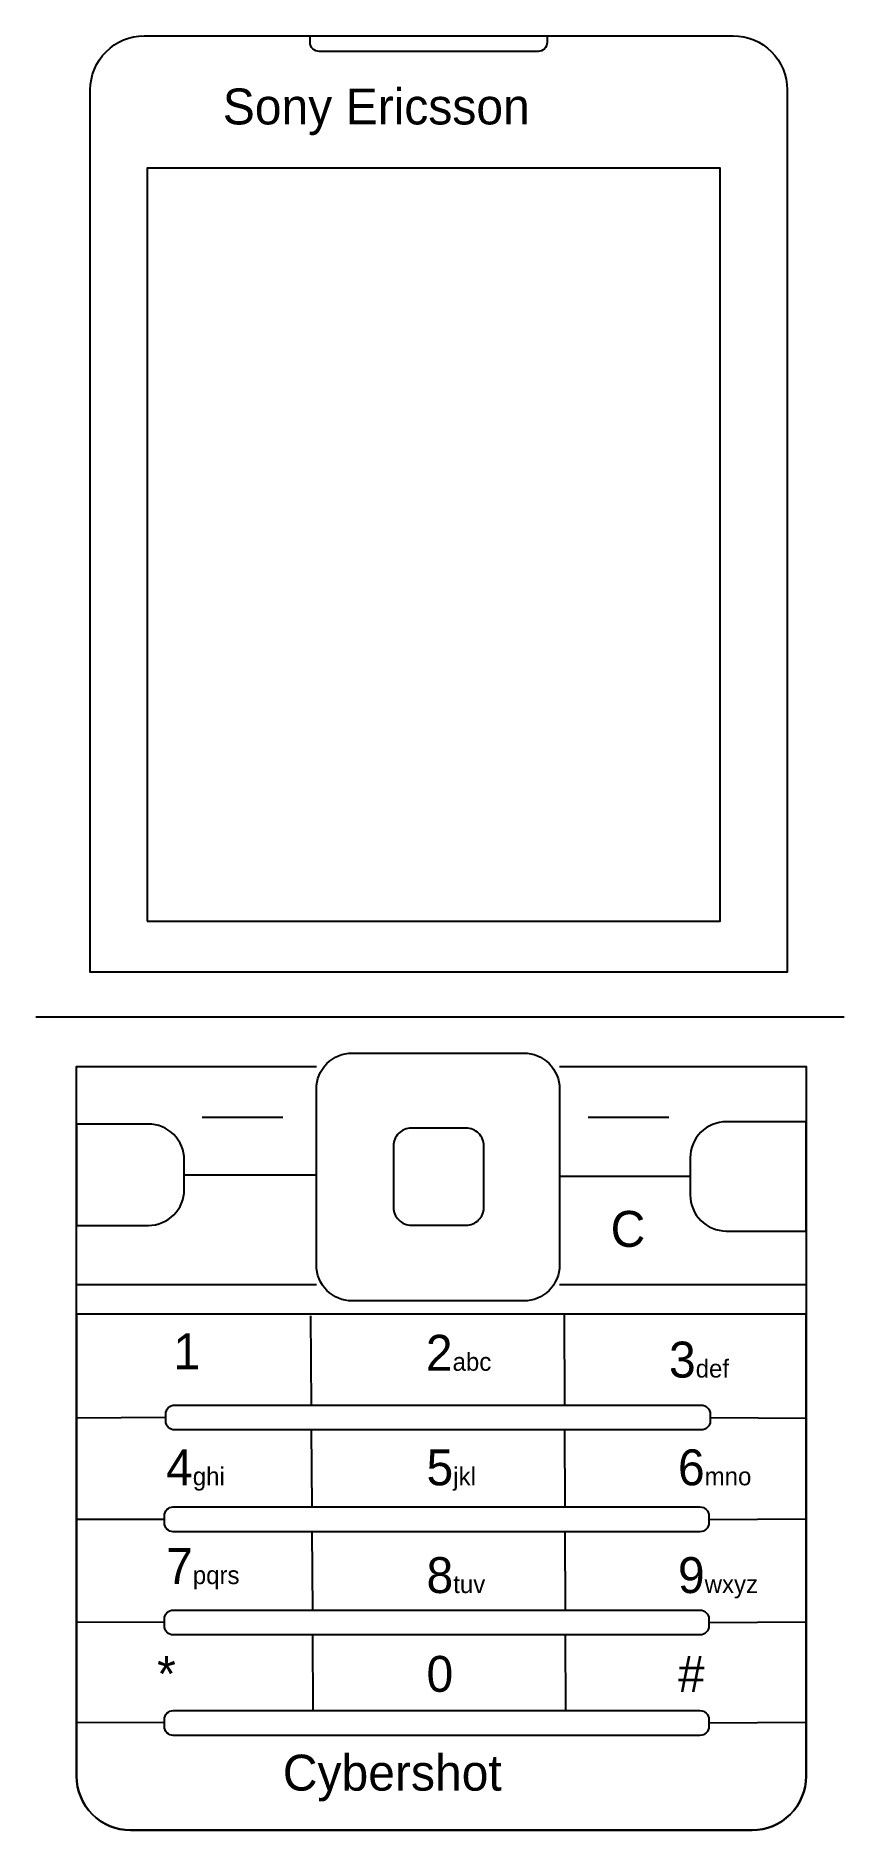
# Model space of a CAD drawing. Header units: inches. Extents: x -55 to -10, y -2.5 to 97.4.
import ezdxf

# ---------------------------------------------------------------- set-up
doc = ezdxf.new("R2010")
doc.units = ezdxf.units.IN
doc.header["$MEASUREMENT"] = 0

msp = doc.modelspace()

# ---------------------------------------------------------------- linework, layer by layer
for p, q in [((-55, 42.815), (-10, 42.815)), ((-45.751, 37.223), (-41.251, 37.223)), ((-24.251, 37.223), (-19.751, 37.223)), ((-46.739, 34.018), (-39.381, 34.018)), ((-18.564, 33.924), (-25.843, 33.924)), ((-39.703, 26.168), (-39.674, 21.187)), ((-25.578, 26.295), (-25.564, 21.187)), ((-47.774, 20.496), (-52.734, 20.46)), ((-17.455, 20.496), (-12.119, 20.46)), ((-39.666, 19.805), (-39.641, 15.517)), ((-25.56, 19.805), (-25.547, 15.517)), ((-47.848, 14.827), (-52.734, 14.821)), ((-39.633, 14.136), (-39.608, 9.775)), ((-25.543, 14.136), (-25.531, 9.775)), ((-17.529, 14.827), (-12.119, 14.863)), ((-47.848, 9.085), (-52.734, 9.097)), ((-17.529, 9.085), (-12.119, 9.121)), ((-39.6, 8.394), (-39.576, 4.209)), ((-25.527, 8.394), (-25.515, 4.209)), ((-47.848, 3.488), (-52.734, 3.518)), ((-17.529, 3.488), (-12.119, 3.525))]:
    msp.add_line(p, q)
for points in [[(-48.971, 97.43), (-16.169, 97.43, -0.414214), (-13.169, 94.43), (-13.169, 45.3), (-51.971, 45.3), (-51.971, 94.43, -0.414214)], [(-39.731, 97.431), (-26.54, 97.431), (-26.54, 97.068, -0.414214), (-27.04, 96.568), (-39.231, 96.568, -0.414214), (-39.731, 97.068)], [(-37.381, 40.791), (-27.843, 40.791, -0.414214), (-25.843, 38.791), (-25.843, 28.986, -0.414214), (-27.843, 26.986), (-37.381, 26.986, -0.414214), (-39.381, 28.986), (-39.381, 38.791, -0.414214)], [(-52.734, 31.196), (-48.739, 31.196, 0.414214), (-46.739, 33.196), (-46.739, 34.839, 0.414214), (-48.739, 36.839), (-52.734, 36.839)], [(-31.055, 36.615), (-34.091, 36.615, 0.414214), (-35.091, 35.615), (-35.091, 32.207, 0.414214), (-34.091, 31.207), (-31.055, 31.207, 0.414214), (-30.055, 32.207), (-30.055, 35.615, 0.414214)], [(-12.119, 36.964), (-16.564, 36.964, 0.414214), (-18.564, 34.964), (-18.564, 32.883, 0.414214), (-16.564, 30.883), (-12.119, 30.883)], [(-49.734, -2.477), (-15.119, -2.477, 0.414214), (-12.119, 0.523), (-12.119, 26.251), (-52.734, 26.251), (-52.734, 0.523, 0.414214)], [(-47.274, 21.187), (-17.955, 21.187, -0.414214), (-17.455, 20.687), (-17.455, 20.305, -0.414214), (-17.955, 19.805), (-47.274, 19.805, -0.414214), (-47.774, 20.305), (-47.774, 20.687, -0.414214)], [(-47.348, 15.517), (-18.029, 15.517, -0.414214), (-17.529, 15.017), (-17.529, 14.636, -0.414214), (-18.029, 14.136), (-47.348, 14.136, -0.414214), (-47.848, 14.636), (-47.848, 15.017, -0.414214)], [(-47.348, 9.775), (-18.029, 9.775, -0.414214), (-17.529, 9.275), (-17.529, 8.894, -0.414214), (-18.029, 8.394), (-47.348, 8.394, -0.414214), (-47.848, 8.894), (-47.848, 9.275, -0.414214)], [(-47.348, 4.179), (-18.029, 4.179, -0.414214), (-17.529, 3.679), (-17.529, 3.298, -0.414214), (-18.029, 2.798), (-47.348, 2.798, -0.414214), (-47.848, 3.298), (-47.848, 3.679, -0.414214)]]:
    msp.add_lwpolyline(points, format="xyb", close=True)
at = {"color": 0}
msp.add_lwpolyline([(-48.796, 48.127), (-16.905, 48.127), (-16.905, 90.067), (-48.796, 90.067)], close=True, dxfattribs=at)
msp.add_lwpolyline([(-25.843, 40.049), (-12.119, 40.049), (-12.119, 0.523, -0.414214), (-15.119, -2.477), (-49.734, -2.477, -0.414214), (-52.734, 0.523), (-52.734, 40.049), (-39.381, 40.049)], format="xyb")
msp.add_lwpolyline([(-25.843, 27.908), (-12.119, 27.908), (-12.119, 26.251), (-52.734, 26.251), (-52.734, 27.908), (-39.381, 27.908)])

# ---------------------------------------------------------------- texts
at = {"char_height": 2, "attachment_point": 1}
for s, width, insert in [('Sony Ericsson', 25.0951, (-44.595, 94.5)), ('C', 3.84285, (-23, 32))]:
    msp.add_mtext_dynamic_manual_height_columns(s, width=width, gutter_width=1, heights=[0], dxfattribs=dict(at, insert=insert))
for s, insert, width in [('1', (-47.339, 25.18), 4.49747), ('2{\\H0.5x;abc}', (-33.287, 25.101), 3.58461), ('\\pt2;3{\\H0.5x;def}', (-19.751, 24.723), 3.58461), ('\\pt2;4{\\H0.5x;ghi}', (-47.751, 18.723), 3.58461), ('\\pt2;5{\\H0.5x;jkl}', (-33.251, 18.723), 3.58461), ('\\pt2;6{\\H0.5x;mno}', (-19.251, 18.723), 3.58461), ('\\pt2;7{\\H0.5x;pqrs}', (-47.751, 13.223), 3.58461), ('\\pt2;8{\\H0.5x;tuv}', (-33.251, 12.723), 3.58461), ('\\pt2;9{\\H0.5x;wxyz}', (-19.251, 12.723), 3.58461), ('\\pt2;*', (-48.251, 7.223), 3.58461), ('\\pt2;0', (-33.251, 7.223), 3.58461), ('\\pt2;#', (-19.251, 7.223), 3.58461), ('Cybershot', (-41.251, 1.723), 26)]:
    msp.add_mtext(s, dxfattribs=dict(at, insert=insert, width=width))

doc.saveas('drawing.dxf')
